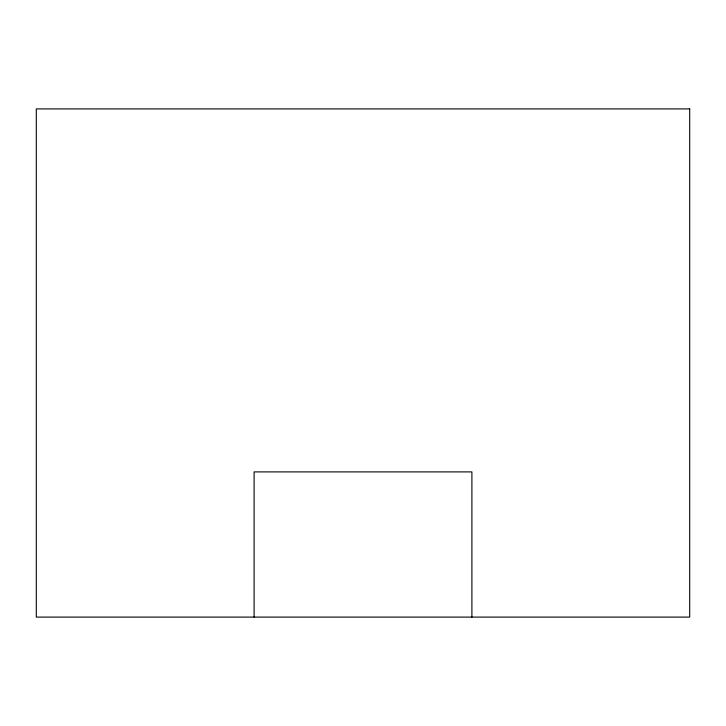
<?xml version="1.0" encoding="UTF-8"?>
<svg xmlns="http://www.w3.org/2000/svg" width="726" height="726" viewBox="0 0 726 726"><rect width="100%" height="100%" fill="white"/><g stroke="black" fill="none" stroke-linecap="round" stroke-linejoin="round"><path stroke-width="1.09" d="M471.9 617.1L471.9 471.9L254.1 471.9L254.1 617.1M689.7 108.9L36.3 108.9L36.3 617.1L689.7 617.1L689.7 108.9"/></g></svg>
